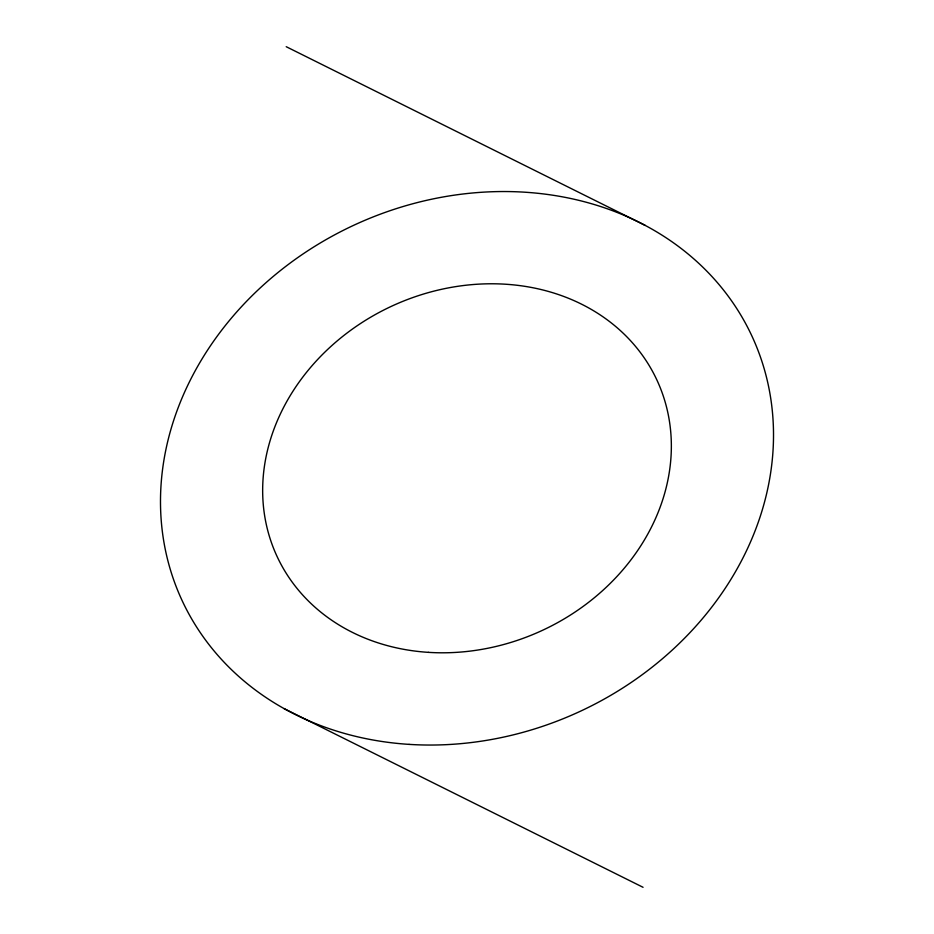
<?xml version="1.0" encoding="UTF-8"?>
<svg xmlns="http://www.w3.org/2000/svg" width="934" height="934" viewBox="0 0 934 934"><rect width="100%" height="100%" fill="white"/><g stroke="black" fill="none" stroke-linecap="round" stroke-linejoin="round"><path stroke-width="1.4" d="M286.213 46.7L645.266 225.433M284.006 708.567L643.059 887.3M409.069 744.375A314.116 268.116 -24.8 0 0 756.633 346.923A314.116 268.116 -24.8 0 0 235.298 313.567A314.116 268.116 -24.8 0 0 409.069 744.375M428.379 652.352A209.403 178.744 -24.8 0 0 660.093 387.377A209.403 178.744 -24.8 0 0 312.528 365.147A209.403 178.744 -24.8 0 0 428.379 652.352"/></g></svg>
